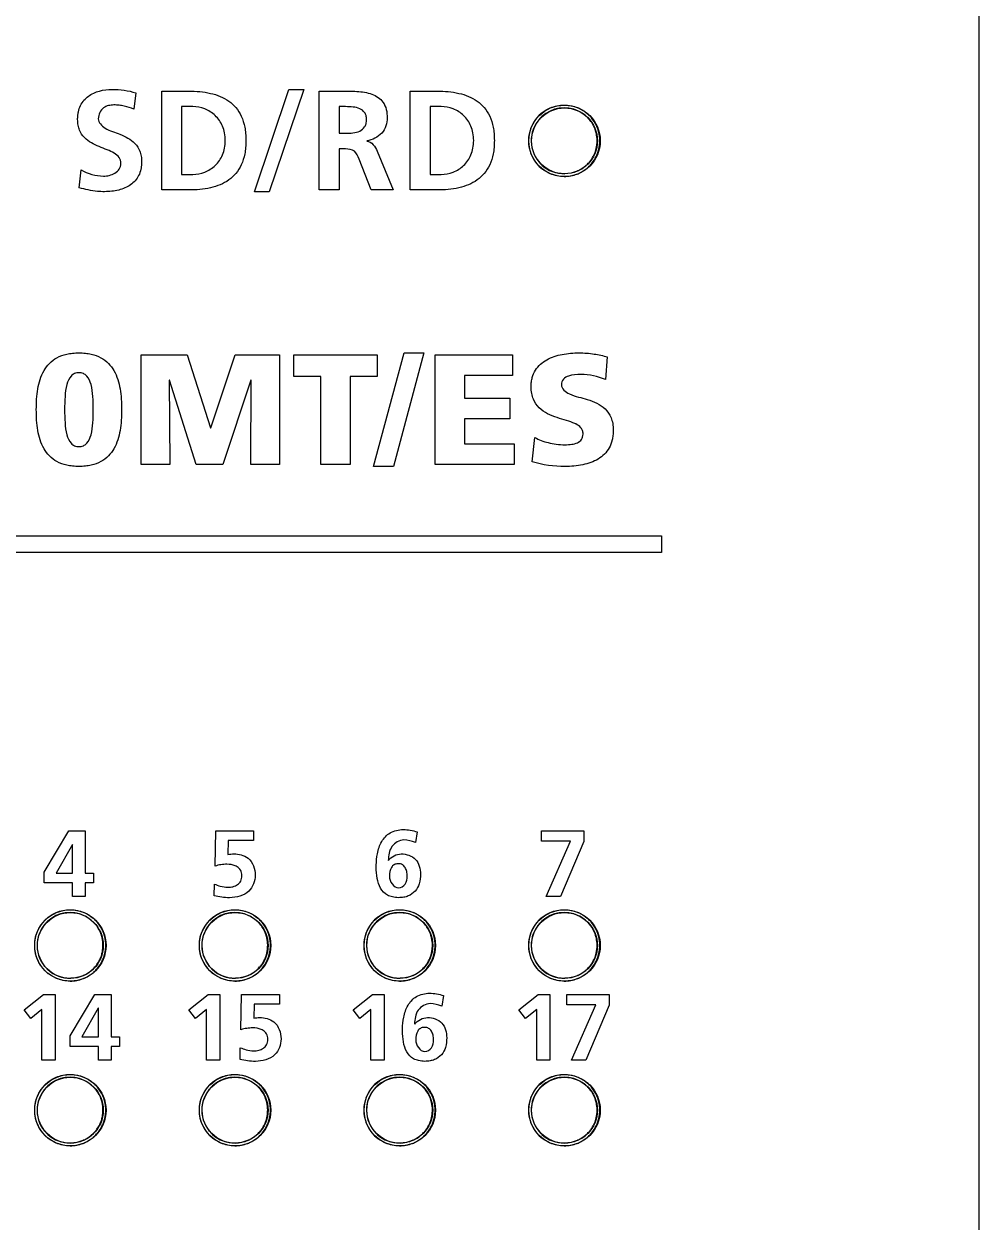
# Model space of a CAD drawing. Header units: millimetres. Extents: x 76 to 206, y 104 to 201.
# Drawn here: x 188.91 to 206.31, y 128.38 to 150.19 of the extents above; entities that cross this region are included whole.
import ezdxf

# ---------------------------------------------------------------- set-up
doc = ezdxf.new("R2010")
doc.units = ezdxf.units.MM
doc.header["$LTSCALE"] = 23.1
doc.layers.get('0').update_dxf_attribs({"linetype": 'CONTINUOUS'})

msp = doc.modelspace()

# ---------------------------------------------------------------- linework, layer by layer
at = {"color": 7, "linetype": 'Continuous'}
for p, q in [((206.309, 108.613), (206.309, 197.613)), ((193.111, 147.138), (193.74, 149)), ((194.009, 149), (193.379, 147.138)), ((193.74, 149), (194.009, 149)), ((190.951, 148.936), (190.918, 148.639)), ((191.425, 148.969), (191.917, 148.969)), ((191.425, 147.169), (191.425, 148.969)), ((194.292, 148.969), (194.682, 148.969)), ((194.292, 147.169), (194.292, 148.969)), ((195.95, 148.969), (196.442, 148.969)), ((195.95, 147.169), (195.95, 148.969)), ((191.987, 148.686), (191.786, 148.686)), ((191.786, 148.686), (191.786, 147.453)), ((194.772, 148.686), (194.653, 148.686)), ((194.653, 148.686), (194.653, 148.201)), ((196.512, 148.686), (196.311, 148.686)), ((196.311, 148.686), (196.311, 147.453)), ((194.653, 148.201), (194.772, 148.201)), ((194.769, 147.917), (194.653, 147.917)), ((194.653, 147.917), (194.653, 147.169)), ((195.236, 147.169), (195.019, 147.732)), ((195.349, 147.873), (195.638, 147.169)), ((189.92, 147.208), (189.953, 147.533)), ((191.786, 147.453), (191.987, 147.453)), ((196.311, 147.453), (196.512, 147.453)), ((191.917, 147.169), (191.425, 147.169)), ((193.379, 147.138), (193.111, 147.138)), ((194.653, 147.169), (194.292, 147.169)), ((195.638, 147.169), (195.236, 147.169)), ((196.442, 147.169), (195.95, 147.169)), ((195.283, 142.135), (195.839, 144.203)), ((196.199, 144.203), (195.644, 142.135)), ((195.839, 144.203), (196.199, 144.203)), ((191.046, 144.168), (191.885, 144.168)), ((191.046, 142.17), (191.046, 144.168)), ((191.885, 144.168), (192.309, 142.84)), ((192.315, 142.84), (192.759, 144.168)), ((192.759, 144.168), (193.566, 144.168)), ((193.566, 144.168), (193.566, 142.17)), ((193.83, 144.168), (195.348, 144.168)), ((193.83, 143.773), (193.83, 144.168)), ((195.348, 144.168), (195.348, 143.773)), ((196.403, 144.168), (197.812, 144.168)), ((196.403, 142.17), (196.403, 144.168)), ((197.812, 144.168), (197.812, 143.79)), ((199.538, 144.128), (199.504, 143.716)), ((194.323, 143.773), (193.83, 143.773)), ((194.323, 142.17), (194.323, 143.773)), ((195.348, 143.773), (194.855, 143.773)), ((194.855, 143.773), (194.855, 142.17)), ((197.812, 143.79), (196.936, 143.79)), ((196.936, 143.79), (196.936, 143.378)), ((191.562, 143.705), (191.556, 143.705)), ((191.556, 143.705), (191.568, 142.17)), ((192.049, 142.17), (191.562, 143.705)), ((193.048, 143.705), (192.538, 142.17)), ((193.045, 142.17), (193.054, 143.705)), ((193.054, 143.705), (193.048, 143.705)), ((196.936, 143.378), (197.763, 143.378)), ((197.763, 143.378), (197.763, 143)), ((197.763, 143), (196.936, 143)), ((196.936, 143), (196.936, 142.548)), ((192.309, 142.84), (192.315, 142.84)), ((196.936, 142.548), (197.843, 142.548)), ((197.843, 142.548), (197.843, 142.17)), ((198.172, 142.221), (198.218, 142.662)), ((191.568, 142.17), (191.046, 142.17)), ((192.538, 142.17), (192.049, 142.17)), ((193.566, 142.17), (193.045, 142.17)), ((194.855, 142.17), (194.323, 142.17)), ((195.644, 142.135), (195.283, 142.135)), ((197.843, 142.17), (196.403, 142.17)), ((145.709, 140.87), (200.526, 140.87)), ((200.526, 140.87), (200.526, 140.569)), ((200.526, 140.569), (145.709, 140.569)), ((189.282, 134.747), (189.73, 135.502)), ((189.73, 135.502), (190.028, 135.502)), ((190.028, 135.502), (190.028, 134.731)), ((192.395, 134.858), (192.407, 135.502)), ((192.407, 135.502), (193.095, 135.502)), ((193.095, 135.502), (193.095, 135.324)), ((196.075, 135.48), (196.044, 135.286)), ((198.34, 135.502), (199.113, 135.502)), ((198.34, 135.313), (198.34, 135.502)), ((199.113, 135.502), (199.113, 135.303)), ((192.633, 135.324), (192.628, 135.068)), ((193.095, 135.324), (192.633, 135.324)), ((198.87, 135.313), (198.34, 135.313)), ((198.426, 134.304), (198.87, 135.313)), ((199.113, 135.303), (198.687, 134.304)), ((189.795, 135.251), (189.498, 134.731)), ((189.798, 135.251), (189.795, 135.251)), ((189.798, 134.731), (189.798, 135.251)), ((189.282, 134.553), (189.282, 134.747)), ((189.498, 134.731), (189.798, 134.731)), ((190.028, 134.731), (190.181, 134.731)), ((190.181, 134.731), (190.181, 134.553)), ((189.798, 134.553), (189.282, 134.553)), ((189.798, 134.304), (189.798, 134.553)), ((190.181, 134.553), (190.028, 134.553)), ((190.028, 134.553), (190.028, 134.304)), ((192.378, 134.317), (192.383, 134.532)), ((190.028, 134.304), (189.798, 134.304)), ((198.687, 134.304), (198.426, 134.304)), ((188.917, 132.241), (189.268, 132.523)), ((189.268, 132.523), (189.481, 132.523)), ((189.481, 132.523), (189.481, 131.324)), ((189.754, 131.767), (190.202, 132.523)), ((190.202, 132.523), (190.501, 132.523)), ((190.501, 132.523), (190.501, 131.752)), ((191.919, 132.241), (192.269, 132.523)), ((192.269, 132.523), (192.482, 132.523)), ((192.482, 132.523), (192.482, 131.324)), ((192.866, 131.879), (192.878, 132.523)), ((192.878, 132.523), (193.567, 132.523)), ((193.567, 132.523), (193.567, 132.344)), ((194.911, 132.241), (195.261, 132.523)), ((195.261, 132.523), (195.474, 132.523)), ((195.474, 132.523), (195.474, 131.324)), ((196.554, 132.5), (196.523, 132.306)), ((197.93, 132.241), (198.281, 132.523)), ((198.281, 132.523), (198.494, 132.523)), ((198.494, 132.523), (198.494, 131.324)), ((198.799, 132.523), (199.572, 132.523)), ((198.799, 132.334), (198.799, 132.523)), ((199.572, 132.523), (199.572, 132.323)), ((189.038, 132.085), (188.917, 132.241)), ((189.24, 132.25), (189.038, 132.085)), ((189.24, 131.324), (189.24, 132.25)), ((190.267, 132.272), (189.97, 131.752)), ((190.271, 132.272), (190.267, 132.272)), ((190.271, 131.752), (190.271, 132.272)), ((192.039, 132.085), (191.919, 132.241)), ((192.241, 132.25), (192.039, 132.085)), ((192.241, 131.324), (192.241, 132.25)), ((193.105, 132.344), (193.1, 132.088)), ((193.567, 132.344), (193.105, 132.344)), ((195.031, 132.085), (194.911, 132.241)), ((195.234, 132.25), (195.031, 132.085)), ((195.234, 131.324), (195.234, 132.25)), ((198.051, 132.085), (197.93, 132.241)), ((198.253, 132.25), (198.051, 132.085)), ((198.253, 131.324), (198.253, 132.25)), ((199.33, 132.334), (198.799, 132.334)), ((198.885, 131.324), (199.33, 132.334)), ((199.572, 132.323), (199.146, 131.324)), ((189.754, 131.573), (189.754, 131.767)), ((190.271, 131.573), (189.754, 131.573)), ((189.97, 131.752), (190.271, 131.752)), ((190.271, 131.324), (190.271, 131.573)), ((190.501, 131.752), (190.654, 131.752)), ((190.654, 131.573), (190.501, 131.573)), ((190.501, 131.573), (190.501, 131.324)), ((190.654, 131.752), (190.654, 131.573)), ((192.849, 131.338), (192.854, 131.552)), ((189.481, 131.324), (189.24, 131.324)), ((190.501, 131.324), (190.271, 131.324)), ((192.482, 131.324), (192.241, 131.324)), ((195.474, 131.324), (195.234, 131.324)), ((198.494, 131.324), (198.253, 131.324)), ((199.146, 131.324), (198.885, 131.324))]:
    msp.add_line(p, q, dxfattribs=at)
for centre, radius in [((198.759, 148.063), 0.65), ((198.759, 148.063), 0.6), ((189.759, 133.413), 0.65), ((189.759, 133.413), 0.6), ((192.759, 133.413), 0.65), ((192.759, 133.413), 0.6), ((195.759, 133.413), 0.65), ((195.759, 133.413), 0.6), ((198.759, 133.413), 0.65), ((198.759, 133.413), 0.6), ((189.759, 130.413), 0.65), ((189.759, 130.413), 0.6), ((192.759, 130.413), 0.65), ((192.759, 130.413), 0.6), ((195.759, 130.413), 0.65), ((195.759, 130.413), 0.6), ((198.759, 130.413), 0.65), ((198.759, 130.413), 0.6)]:
    msp.add_circle(centre, radius, dxfattribs=at)
for centre, radius, start, end in [((198.753, 148.064), 0.65, 127.6366, 232.365), ((198.753, 148.064), 0.6, 64.3773, 132.5452), ((198.751, 148.062), 0.603, 45.0067, 64.2788), ((198.751, 148.063), 0.653, 46.2725, 49.9001), ((198.753, 148.065), 0.6, 137.4425, 225.006), ((198.751, 148.067), 0.597, 132.5605, 137.4931), ((198.753, 148.064), 0.6, 42.5445, 44.9989), ((198.751, 148.062), 0.603, 39.9501, 42.5447), ((198.753, 148.065), 0.65, 42.6995, 46.271), ((198.75, 148.061), 0.605, 36.1427, 39.9502), ((198.751, 148.062), 0.653, 40.1007, 42.7009), ((198.759, 148.067), 0.594, 15.1438, 36.2224), ((198.752, 148.063), 0.652, 24.8254, 40.1182), ((198.749, 148.064), 0.604, 9.7615, 15.1601), ((198.764, 148.069), 0.638, 19.357, 24.7864), ((198.752, 148.065), 0.601, 357.4529, 9.7895), ((198.749, 148.064), 0.654, 3.144, 19.3344), ((198.75, 148.065), 0.603, 344.2615, 350.2392), ((198.749, 148.065), 0.604, 350.2334, 357.4457), ((198.749, 148.065), 0.654, 340.9569, 357.4498), ((198.754, 148.064), 0.649, 357.4486, 3.1506), ((198.75, 148.067), 0.605, 319.1199, 324.3622), ((198.759, 148.062), 0.594, 324.2856, 344.2731), ((198.751, 148.066), 0.652, 319.8847, 334.476), ((198.764, 148.06), 0.638, 334.5073, 340.9373), ((198.752, 148.063), 0.598, 224.9739, 227.4383), ((198.752, 148.063), 0.598, 227.3832, 271.2656), ((198.758, 148.052), 0.637, 291.3603, 294.7168), ((198.755, 148.059), 0.594, 294.6429, 297.9744), ((198.752, 148.066), 0.652, 294.7551, 310.1186), ((198.751, 148.067), 0.604, 297.9925, 314.9882), ((198.751, 148.067), 0.653, 310.1007, 312.7675), ((198.752, 148.065), 0.601, 315.0029, 319.1209), ((198.753, 148.065), 0.651, 312.768, 319.9069), ((198.753, 148.068), 0.653, 270.0485, 291.3072), ((189.753, 133.414), 0.6, 64.3773, 132.5452), ((189.751, 133.412), 0.603, 45.0067, 64.2788), ((192.753, 133.414), 0.6, 64.3773, 132.5452), ((192.751, 133.412), 0.603, 45.0067, 64.2788), ((195.753, 133.414), 0.6, 64.3773, 132.5452), ((195.751, 133.412), 0.603, 45.0067, 64.2788), ((198.753, 133.414), 0.6, 64.3773, 132.5452), ((198.751, 133.412), 0.603, 45.0067, 64.2788), ((189.753, 133.414), 0.65, 127.6366, 232.365), ((189.753, 133.415), 0.6, 137.4425, 225.006), ((189.751, 133.417), 0.597, 132.5605, 137.4931), ((189.751, 133.413), 0.653, 46.2725, 49.9001), ((189.753, 133.414), 0.6, 42.5445, 44.9989), ((189.751, 133.412), 0.603, 39.9501, 42.5447), ((189.753, 133.415), 0.65, 42.6995, 46.271), ((189.75, 133.411), 0.605, 36.1427, 39.9502), ((189.751, 133.412), 0.653, 40.1007, 42.7009), ((189.759, 133.417), 0.594, 15.1438, 36.2224), ((189.752, 133.413), 0.652, 24.8254, 40.1182), ((192.753, 133.414), 0.65, 127.6366, 232.365), ((192.753, 133.415), 0.6, 137.4425, 225.006), ((192.751, 133.417), 0.597, 132.5605, 137.4931), ((192.751, 133.413), 0.653, 46.2725, 49.9001), ((192.753, 133.414), 0.6, 42.5445, 44.9989), ((192.751, 133.412), 0.603, 39.9501, 42.5447), ((192.753, 133.415), 0.65, 42.6995, 46.271), ((192.75, 133.411), 0.605, 36.1427, 39.9502), ((192.751, 133.412), 0.653, 40.1007, 42.7009), ((192.759, 133.417), 0.594, 15.1438, 36.2224), ((192.752, 133.413), 0.652, 24.8254, 40.1182), ((195.753, 133.414), 0.65, 127.6366, 232.365), ((195.753, 133.415), 0.6, 137.4425, 225.006), ((195.751, 133.417), 0.597, 132.5605, 137.4931), ((195.751, 133.413), 0.653, 46.2725, 49.9001), ((195.753, 133.414), 0.6, 42.5445, 44.9989), ((195.751, 133.412), 0.603, 39.9501, 42.5447), ((195.753, 133.415), 0.65, 42.6995, 46.271), ((195.75, 133.411), 0.605, 36.1427, 39.9502), ((195.751, 133.412), 0.653, 40.1007, 42.7009), ((195.759, 133.417), 0.594, 15.1438, 36.2224), ((195.752, 133.413), 0.652, 24.8254, 40.1182), ((198.753, 133.414), 0.65, 127.6366, 232.365), ((198.753, 133.415), 0.6, 137.4425, 225.006), ((198.751, 133.417), 0.597, 132.5605, 137.4931), ((198.751, 133.413), 0.653, 46.2725, 49.9001), ((198.753, 133.414), 0.6, 42.5445, 44.9989), ((198.751, 133.412), 0.603, 39.9501, 42.5447), ((198.753, 133.415), 0.65, 42.6995, 46.271), ((198.75, 133.411), 0.605, 36.1427, 39.9502), ((198.751, 133.412), 0.653, 40.1007, 42.7009), ((198.759, 133.417), 0.594, 15.1438, 36.2224), ((198.752, 133.413), 0.652, 24.8254, 40.1182), ((189.749, 133.414), 0.604, 9.7615, 15.1601), ((189.764, 133.419), 0.638, 19.357, 24.7864), ((189.752, 133.415), 0.601, 357.4529, 9.7895), ((189.749, 133.414), 0.654, 3.144, 19.3344), ((192.749, 133.414), 0.604, 9.7615, 15.1601), ((192.764, 133.419), 0.638, 19.357, 24.7864), ((192.752, 133.415), 0.601, 357.4529, 9.7895), ((192.749, 133.414), 0.654, 3.144, 19.3344), ((195.749, 133.414), 0.604, 9.7615, 15.1601), ((195.764, 133.419), 0.638, 19.357, 24.7864), ((195.752, 133.415), 0.601, 357.4529, 9.7895), ((195.749, 133.414), 0.654, 3.144, 19.3344), ((198.749, 133.414), 0.604, 9.7615, 15.1601), ((198.764, 133.419), 0.638, 19.357, 24.7864), ((198.752, 133.415), 0.601, 357.4529, 9.7895), ((198.749, 133.414), 0.654, 3.144, 19.3344), ((189.75, 133.415), 0.603, 344.2615, 350.2392), ((189.749, 133.415), 0.604, 350.2334, 357.4457), ((189.749, 133.415), 0.654, 340.9569, 357.4498), ((189.754, 133.414), 0.649, 357.4486, 3.1506), ((192.75, 133.415), 0.603, 344.2615, 350.2392), ((192.749, 133.415), 0.604, 350.2334, 357.4457), ((192.749, 133.415), 0.654, 340.9569, 357.4498), ((192.754, 133.414), 0.649, 357.4486, 3.1506), ((195.75, 133.415), 0.603, 344.2615, 350.2392), ((195.749, 133.415), 0.604, 350.2334, 357.4457), ((195.749, 133.415), 0.654, 340.9569, 357.4498), ((195.754, 133.414), 0.649, 357.4486, 3.1506), ((198.75, 133.415), 0.603, 344.2615, 350.2392), ((198.749, 133.415), 0.604, 350.2334, 357.4457), ((198.749, 133.415), 0.654, 340.9569, 357.4498), ((198.754, 133.414), 0.649, 357.4486, 3.1506), ((189.759, 133.412), 0.594, 324.2856, 344.2731), ((189.751, 133.416), 0.652, 319.8847, 334.476), ((189.764, 133.41), 0.638, 334.5073, 340.9373), ((192.759, 133.412), 0.594, 324.2856, 344.2731), ((192.751, 133.416), 0.652, 319.8847, 334.476), ((192.764, 133.41), 0.638, 334.5073, 340.9373), ((195.759, 133.412), 0.594, 324.2856, 344.2731), ((195.751, 133.416), 0.652, 319.8847, 334.476), ((195.764, 133.41), 0.638, 334.5073, 340.9373), ((198.759, 133.412), 0.594, 324.2856, 344.2731), ((198.751, 133.416), 0.652, 319.8847, 334.476), ((198.764, 133.41), 0.638, 334.5073, 340.9373), ((189.752, 133.413), 0.598, 224.9739, 227.4383), ((189.752, 133.413), 0.598, 227.3832, 271.2656), ((189.755, 133.409), 0.594, 294.6429, 297.9744), ((189.752, 133.416), 0.652, 294.7551, 310.1186), ((189.751, 133.417), 0.604, 297.9925, 314.9882), ((189.751, 133.417), 0.653, 310.1007, 312.7675), ((189.752, 133.415), 0.601, 315.0029, 319.1209), ((189.753, 133.415), 0.651, 312.768, 319.9069), ((189.75, 133.417), 0.605, 319.1199, 324.3622), ((192.752, 133.413), 0.598, 224.9739, 227.4383), ((192.752, 133.413), 0.598, 227.3832, 271.2656), ((192.755, 133.409), 0.594, 294.6429, 297.9744), ((192.752, 133.416), 0.652, 294.7551, 310.1186), ((192.751, 133.417), 0.604, 297.9925, 314.9882), ((192.751, 133.417), 0.653, 310.1007, 312.7675), ((192.752, 133.415), 0.601, 315.0029, 319.1209), ((192.753, 133.415), 0.651, 312.768, 319.9069), ((192.75, 133.417), 0.605, 319.1199, 324.3622), ((195.752, 133.413), 0.598, 224.9739, 227.4383), ((195.752, 133.413), 0.598, 227.3832, 271.2656), ((195.755, 133.409), 0.594, 294.6429, 297.9744), ((195.752, 133.416), 0.652, 294.7551, 310.1186), ((195.751, 133.417), 0.604, 297.9925, 314.9882), ((195.751, 133.417), 0.653, 310.1007, 312.7675), ((195.752, 133.415), 0.601, 315.0029, 319.1209), ((195.753, 133.415), 0.651, 312.768, 319.9069), ((195.75, 133.417), 0.605, 319.1199, 324.3622), ((198.752, 133.413), 0.598, 224.9739, 227.4383), ((198.752, 133.413), 0.598, 227.3832, 271.2656), ((198.755, 133.409), 0.594, 294.6429, 297.9744), ((198.752, 133.416), 0.652, 294.7551, 310.1186), ((198.751, 133.417), 0.604, 297.9925, 314.9882), ((198.751, 133.417), 0.653, 310.1007, 312.7675), ((198.752, 133.415), 0.601, 315.0029, 319.1209), ((198.753, 133.415), 0.651, 312.768, 319.9069), ((198.75, 133.417), 0.605, 319.1199, 324.3622), ((189.753, 133.418), 0.653, 270.0485, 291.3072), ((189.758, 133.402), 0.637, 291.3603, 294.7168), ((192.753, 133.418), 0.653, 270.0485, 291.3072), ((192.758, 133.402), 0.637, 291.3603, 294.7168), ((195.753, 133.418), 0.653, 270.0485, 291.3072), ((195.758, 133.402), 0.637, 291.3603, 294.7168), ((198.753, 133.418), 0.653, 270.0485, 291.3072), ((198.758, 133.402), 0.637, 291.3603, 294.7168), ((189.753, 130.414), 0.65, 127.6366, 232.365), ((189.753, 130.414), 0.6, 64.3773, 132.5452), ((189.751, 130.412), 0.603, 45.0067, 64.2788), ((189.751, 130.413), 0.653, 46.2725, 49.9001), ((192.753, 130.414), 0.65, 127.6366, 232.365), ((192.753, 130.414), 0.6, 64.3773, 132.5452), ((192.751, 130.412), 0.603, 45.0067, 64.2788), ((192.751, 130.413), 0.653, 46.2725, 49.9001), ((195.753, 130.414), 0.65, 127.6366, 232.365), ((195.753, 130.414), 0.6, 64.3773, 132.5452), ((195.751, 130.412), 0.603, 45.0067, 64.2788), ((195.751, 130.413), 0.653, 46.2725, 49.9001), ((198.753, 130.414), 0.65, 127.6366, 232.365), ((198.753, 130.414), 0.6, 64.3773, 132.5452), ((198.751, 130.412), 0.603, 45.0067, 64.2788), ((198.751, 130.413), 0.653, 46.2725, 49.9001), ((189.753, 130.415), 0.6, 137.4425, 225.006), ((189.751, 130.417), 0.597, 132.5605, 137.4931), ((189.753, 130.414), 0.6, 42.5445, 44.9989), ((189.751, 130.412), 0.603, 39.9501, 42.5447), ((189.753, 130.415), 0.65, 42.6995, 46.271), ((189.75, 130.411), 0.605, 36.1427, 39.9502), ((189.751, 130.412), 0.653, 40.1007, 42.7009), ((189.759, 130.417), 0.594, 15.1438, 36.2224), ((189.752, 130.413), 0.652, 24.8254, 40.1182), ((189.764, 130.419), 0.638, 19.357, 24.7864), ((192.753, 130.415), 0.6, 137.4425, 225.006), ((192.751, 130.417), 0.597, 132.5605, 137.4931), ((192.753, 130.414), 0.6, 42.5445, 44.9989), ((192.751, 130.412), 0.603, 39.9501, 42.5447), ((192.753, 130.415), 0.65, 42.6995, 46.271), ((192.75, 130.411), 0.605, 36.1427, 39.9502), ((192.751, 130.412), 0.653, 40.1007, 42.7009), ((192.759, 130.417), 0.594, 15.1438, 36.2224), ((192.752, 130.413), 0.652, 24.8254, 40.1182), ((192.764, 130.419), 0.638, 19.357, 24.7864), ((195.753, 130.415), 0.6, 137.4425, 225.006), ((195.751, 130.417), 0.597, 132.5605, 137.4931), ((195.753, 130.414), 0.6, 42.5445, 44.9989), ((195.751, 130.412), 0.603, 39.9501, 42.5447), ((195.753, 130.415), 0.65, 42.6995, 46.271), ((195.75, 130.411), 0.605, 36.1427, 39.9502), ((195.751, 130.412), 0.653, 40.1007, 42.7009), ((195.759, 130.417), 0.594, 15.1438, 36.2224), ((195.752, 130.413), 0.652, 24.8254, 40.1182), ((195.764, 130.419), 0.638, 19.357, 24.7864), ((198.753, 130.415), 0.6, 137.4425, 225.006), ((198.751, 130.417), 0.597, 132.5605, 137.4931), ((198.753, 130.414), 0.6, 42.5445, 44.9989), ((198.751, 130.412), 0.603, 39.9501, 42.5447), ((198.753, 130.415), 0.65, 42.6995, 46.271), ((198.75, 130.411), 0.605, 36.1427, 39.9502), ((198.751, 130.412), 0.653, 40.1007, 42.7009), ((198.759, 130.417), 0.594, 15.1438, 36.2224), ((198.752, 130.413), 0.652, 24.8254, 40.1182), ((198.764, 130.419), 0.638, 19.357, 24.7864), ((189.749, 130.414), 0.604, 9.7615, 15.1601), ((189.752, 130.415), 0.601, 357.4529, 9.7895), ((189.749, 130.414), 0.654, 3.144, 19.3344), ((192.749, 130.414), 0.604, 9.7615, 15.1601), ((192.752, 130.415), 0.601, 357.4529, 9.7895), ((192.749, 130.414), 0.654, 3.144, 19.3344), ((195.749, 130.414), 0.604, 9.7615, 15.1601), ((195.752, 130.415), 0.601, 357.4529, 9.7895), ((195.749, 130.414), 0.654, 3.144, 19.3344), ((198.749, 130.414), 0.604, 9.7615, 15.1601), ((198.752, 130.415), 0.601, 357.4529, 9.7895), ((198.749, 130.414), 0.654, 3.144, 19.3344), ((189.759, 130.412), 0.594, 324.2856, 344.2731), ((189.75, 130.415), 0.603, 344.2615, 350.2392), ((189.749, 130.415), 0.604, 350.2334, 357.4457), ((189.749, 130.415), 0.654, 340.9569, 357.4498), ((189.754, 130.414), 0.649, 357.4486, 3.1506), ((192.759, 130.412), 0.594, 324.2856, 344.2731), ((192.75, 130.415), 0.603, 344.2615, 350.2392), ((192.749, 130.415), 0.604, 350.2334, 357.4457), ((192.749, 130.415), 0.654, 340.9569, 357.4498), ((192.754, 130.414), 0.649, 357.4486, 3.1506), ((195.759, 130.412), 0.594, 324.2856, 344.2731), ((195.75, 130.415), 0.603, 344.2615, 350.2392), ((195.749, 130.415), 0.604, 350.2334, 357.4457), ((195.749, 130.415), 0.654, 340.9569, 357.4498), ((195.754, 130.414), 0.649, 357.4486, 3.1506), ((198.759, 130.412), 0.594, 324.2856, 344.2731), ((198.75, 130.415), 0.603, 344.2615, 350.2392), ((198.749, 130.415), 0.604, 350.2334, 357.4457), ((198.749, 130.415), 0.654, 340.9569, 357.4498), ((198.754, 130.414), 0.649, 357.4486, 3.1506), ((189.752, 130.415), 0.601, 315.0029, 319.1209), ((189.75, 130.417), 0.605, 319.1199, 324.3622), ((189.751, 130.416), 0.652, 319.8847, 334.476), ((189.764, 130.41), 0.638, 334.5073, 340.9373), ((192.752, 130.415), 0.601, 315.0029, 319.1209), ((192.75, 130.417), 0.605, 319.1199, 324.3622), ((192.751, 130.416), 0.652, 319.8847, 334.476), ((192.764, 130.41), 0.638, 334.5073, 340.9373), ((195.752, 130.415), 0.601, 315.0029, 319.1209), ((195.75, 130.417), 0.605, 319.1199, 324.3622), ((195.751, 130.416), 0.652, 319.8847, 334.476), ((195.764, 130.41), 0.638, 334.5073, 340.9373), ((198.752, 130.415), 0.601, 315.0029, 319.1209), ((198.75, 130.417), 0.605, 319.1199, 324.3622), ((198.751, 130.416), 0.652, 319.8847, 334.476), ((198.764, 130.41), 0.638, 334.5073, 340.9373), ((189.752, 130.413), 0.598, 224.9739, 227.4383), ((189.752, 130.413), 0.598, 227.3832, 271.2656), ((189.753, 130.418), 0.653, 270.0485, 291.3072), ((189.758, 130.402), 0.637, 291.3603, 294.7168), ((189.755, 130.409), 0.594, 294.6429, 297.9744), ((189.752, 130.416), 0.652, 294.7551, 310.1186), ((189.751, 130.417), 0.604, 297.9925, 314.9882), ((189.751, 130.417), 0.653, 310.1007, 312.7675), ((189.753, 130.415), 0.651, 312.768, 319.9069), ((192.752, 130.413), 0.598, 224.9739, 227.4383), ((192.752, 130.413), 0.598, 227.3832, 271.2656), ((192.753, 130.418), 0.653, 270.0485, 291.3072), ((192.758, 130.402), 0.637, 291.3603, 294.7168), ((192.755, 130.409), 0.594, 294.6429, 297.9744), ((192.752, 130.416), 0.652, 294.7551, 310.1186), ((192.751, 130.417), 0.604, 297.9925, 314.9882), ((192.751, 130.417), 0.653, 310.1007, 312.7675), ((192.753, 130.415), 0.651, 312.768, 319.9069), ((195.752, 130.413), 0.598, 224.9739, 227.4383), ((195.752, 130.413), 0.598, 227.3832, 271.2656), ((195.753, 130.418), 0.653, 270.0485, 291.3072), ((195.758, 130.402), 0.637, 291.3603, 294.7168), ((195.755, 130.409), 0.594, 294.6429, 297.9744), ((195.752, 130.416), 0.652, 294.7551, 310.1186), ((195.751, 130.417), 0.604, 297.9925, 314.9882), ((195.751, 130.417), 0.653, 310.1007, 312.7675), ((195.753, 130.415), 0.651, 312.768, 319.9069), ((198.752, 130.413), 0.598, 224.9739, 227.4383), ((198.752, 130.413), 0.598, 227.3832, 271.2656), ((198.753, 130.418), 0.653, 270.0485, 291.3072), ((198.758, 130.402), 0.637, 291.3603, 294.7168), ((198.755, 130.409), 0.594, 294.6429, 297.9744), ((198.752, 130.416), 0.652, 294.7551, 310.1186), ((198.751, 130.417), 0.604, 297.9925, 314.9882), ((198.751, 130.417), 0.653, 310.1007, 312.7675), ((198.753, 130.415), 0.651, 312.768, 319.9069)]:
    msp.add_arc(centre, radius, start, end, dxfattribs=at)
for points, knots in [([(190.361, 147.422), (190.397, 147.422), (190.471, 147.431), (190.573, 147.47), (190.644, 147.532), (190.675, 147.598), (190.686, 147.673), (190.656, 147.772), (190.553, 147.848), (190.427, 147.903), (190.284, 147.957), (190.14, 148.022), (190.007, 148.117), (189.929, 148.235), (189.897, 148.351), (189.89, 148.441), (189.894, 148.522), (189.907, 148.609), (189.939, 148.706), (190.003, 148.804), (190.113, 148.905), (190.29, 148.983), (190.443, 149), (190.521, 149)], [0, 0, 0, 0, 0.041959, 0.085155, 0.126259, 0.146853, 0.168969, 0.21286, 0.258547, 0.312738, 0.373104, 0.435319, 0.49671, 0.559819, 0.595173, 0.635315, 0.663377, 0.689469, 0.737057, 0.780908, 0.823376, 0.909473, 1, 1, 1, 1]), ([(191.917, 148.969), (192.05, 148.969), (192.303, 148.95), (192.602, 148.835), (192.782, 148.671), (192.883, 148.508), (192.933, 148.343), (192.953, 148.194), (192.958, 148.069), (192.953, 147.945), (192.933, 147.795), (192.883, 147.631), (192.782, 147.468), (192.602, 147.303), (192.303, 147.188), (192.05, 147.169), (191.917, 147.169)], [0, 0, 0, 0, 0.126387, 0.241076, 0.297034, 0.355917, 0.422055, 0.459301, 0.5, 0.540699, 0.577945, 0.644083, 0.702966, 0.758924, 0.873613, 1, 1, 1, 1]), ([(194.682, 148.969), (194.78, 148.969), (194.971, 148.97), (195.245, 148.937), (195.493, 148.778), (195.53, 148.581), (195.53, 148.482)], [0, 0, 0, 0, 0.26444, 0.512995, 0.733982, 1, 1, 1, 1]), ([(196.442, 148.969), (196.575, 148.969), (196.828, 148.95), (197.127, 148.835), (197.306, 148.671), (197.407, 148.508), (197.457, 148.343), (197.478, 148.194), (197.483, 148.069), (197.478, 147.945), (197.457, 147.795), (197.407, 147.631), (197.306, 147.468), (197.127, 147.303), (196.828, 147.188), (196.575, 147.169), (196.442, 147.169)], [0, 0, 0, 0, 0.126368, 0.241054, 0.297015, 0.355903, 0.422047, 0.459297, 0.5, 0.540703, 0.577953, 0.644097, 0.702985, 0.758946, 0.873632, 1, 1, 1, 1]), ([(190.918, 148.639), (190.861, 148.664), (190.77, 148.693), (190.646, 148.713), (190.551, 148.719), (190.454, 148.709), (190.32, 148.658), (190.268, 148.54), (190.268, 148.466)], [0, 0, 0, 0, 0.235677, 0.354798, 0.474041, 0.596561, 0.722656, 1, 1, 1, 1]), ([(191.987, 147.453), (192.062, 147.453), (192.213, 147.481), (192.41, 147.605), (192.524, 147.772), (192.572, 147.933), (192.584, 148.069), (192.572, 148.205), (192.524, 148.367), (192.41, 148.534), (192.213, 148.658), (192.062, 148.686), (191.987, 148.686)], [0, 0, 0, 0, 0.117641, 0.235663, 0.359167, 0.426556, 0.5, 0.573444, 0.640833, 0.764337, 0.882359, 1, 1, 1, 1]), ([(194.772, 148.201), (194.817, 148.201), (194.904, 148.204), (195.029, 148.231), (195.115, 148.298), (195.149, 148.379), (195.156, 148.45), (195.149, 148.52), (195.115, 148.597), (195.029, 148.66), (194.905, 148.683), (194.817, 148.686), (194.772, 148.686)], [0, 0, 0, 0, 0.131169, 0.254963, 0.368784, 0.430883, 0.504466, 0.575198, 0.634687, 0.745, 0.867837, 1, 1, 1, 1]), ([(196.512, 147.453), (196.586, 147.453), (196.737, 147.481), (196.935, 147.605), (197.049, 147.772), (197.097, 147.933), (197.109, 148.069), (197.097, 148.205), (197.049, 148.367), (196.935, 148.534), (196.737, 148.658), (196.586, 148.686), (196.512, 148.686)], [0, 0, 0, 0, 0.117641, 0.235675, 0.359181, 0.426565, 0.5, 0.573435, 0.640819, 0.764325, 0.882359, 1, 1, 1, 1]), ([(198.356, 148.579), (198.4, 148.613), (198.524, 148.686), (198.751, 148.732), (198.923, 148.698), (199.002, 148.665)], [0, 0, 0, 0, 0.24511, 0.625951, 1, 1, 1, 1]), ([(199.002, 148.665), (199.003, 148.665), (199.065, 148.639), (199.122, 148.604), (199.172, 148.562)], [0, 0, 0, 0, 0.023204, 1, 1, 1, 1]), ([(190.268, 148.466), (190.268, 148.397), (190.413, 148.255), (190.623, 148.207), (190.81, 148.118), (190.942, 148.022), (191.02, 147.901), (191.052, 147.784), (191.059, 147.694), (191.055, 147.613), (191.041, 147.527), (191.009, 147.431), (190.943, 147.334), (190.827, 147.232), (190.634, 147.154), (190.468, 147.138), (190.382, 147.138)], [0, 0, 0, 0, 0.096617, 0.232244, 0.306526, 0.380235, 0.456498, 0.499297, 0.547833, 0.580679, 0.611287, 0.667408, 0.719751, 0.771378, 0.879802, 1, 1, 1, 1]), ([(195.53, 148.482), (195.53, 148.384), (195.46, 148.174), (195.26, 148.078), (195.159, 148.064)], [0, 0, 0, 0, 0.489868, 1, 1, 1, 1]), ([(195.019, 147.732), (194.999, 147.784), (194.951, 147.899), (194.825, 147.917), (194.769, 147.917)], [0, 0, 0, 0, 0.498787, 1, 1, 1, 1]), ([(198.753, 147.414), (198.667, 147.414), (198.524, 147.443), (198.4, 147.516), (198.356, 147.55)], [0, 0, 0, 0, 0.608814, 1, 1, 1, 1]), ([(199.003, 147.519), (198.998, 147.516), (198.923, 147.483), (198.841, 147.466), (198.765, 147.465)], [0, 0, 0, 0, 0.07295, 1, 1, 1, 1]), ([(190.382, 147.138), (190.338, 147.138), (190.182, 147.142), (190.029, 147.181), (189.92, 147.208)], [0, 0, 0, 0, 0.277544, 1, 1, 1, 1]), ([(189.139, 143.169), (189.139, 143.296), (189.151, 143.54), (189.237, 143.833), (189.374, 144.019), (189.516, 144.125), (189.665, 144.178), (189.801, 144.199), (189.915, 144.205), (190.03, 144.199), (190.166, 144.178), (190.314, 144.125), (190.457, 144.019), (190.594, 143.833), (190.68, 143.54), (190.692, 143.296), (190.692, 143.169)], [0, 0, 0, 0, 0.128846, 0.246916, 0.302862, 0.360235, 0.424018, 0.46015, 0.499976, 0.539813, 0.575954, 0.63975, 0.697131, 0.753082, 0.871154, 1, 1, 1, 1]), ([(198.964, 142.908), (198.959, 142.91), (198.905, 142.937), (198.792, 142.974), (198.622, 143.023), (198.449, 143.088), (198.289, 143.193), (198.195, 143.331), (198.158, 143.469), (198.149, 143.577), (198.155, 143.674), (198.175, 143.777), (198.224, 143.891), (198.318, 144), (198.478, 144.111), (198.719, 144.187), (199.014, 144.21), (199.29, 144.19), (199.461, 144.154), (199.538, 144.128)], [0, 0, 0, 0, 0.005697, 0.061735, 0.124872, 0.189956, 0.254071, 0.320652, 0.358676, 0.402436, 0.432451, 0.460204, 0.511137, 0.559651, 0.608696, 0.711935, 0.818427, 0.91574, 1, 1, 1, 1]), ([(190.176, 143.169), (190.176, 143.249), (190.174, 143.402), (190.148, 143.611), (190.088, 143.764), (189.996, 143.833), (189.915, 143.847), (189.834, 143.833), (189.743, 143.764), (189.683, 143.611), (189.657, 143.402), (189.655, 143.249), (189.655, 143.169)], [0, 0, 0, 0, 0.151168, 0.289454, 0.400154, 0.448344, 0.500018, 0.551661, 0.59984, 0.710542, 0.848831, 1, 1, 1, 1]), ([(199.06, 143.808), (198.983, 143.808), (198.868, 143.805), (198.728, 143.735), (198.702, 143.658), (198.702, 143.622)], [0, 0, 0, 0, 0.516552, 0.755999, 1, 1, 1, 1]), ([(198.702, 143.622), (198.702, 143.548), (198.892, 143.41), (199.126, 143.382), (199.35, 143.293), (199.509, 143.19), (199.603, 143.051), (199.641, 142.914), (199.649, 142.804), (199.644, 142.703), (199.625, 142.594), (199.58, 142.472), (199.49, 142.353), (199.334, 142.233), (199.085, 142.151), (198.876, 142.135), (198.768, 142.135)], [0, 0, 0, 0, 0.08492, 0.215542, 0.287342, 0.358209, 0.431784, 0.473673, 0.521744, 0.55744, 0.590295, 0.649712, 0.704783, 0.759376, 0.87475, 1, 1, 1, 1]), ([(190.692, 143.169), (190.692, 143.042), (190.68, 142.798), (190.594, 142.505), (190.457, 142.319), (190.314, 142.213), (190.166, 142.161), (190.03, 142.139), (189.915, 142.134), (189.801, 142.139), (189.665, 142.161), (189.516, 142.213), (189.374, 142.319), (189.237, 142.505), (189.151, 142.798), (189.139, 143.042), (189.139, 143.169)], [0, 0, 0, 0, 0.128808, 0.246872, 0.302828, 0.36022, 0.424029, 0.460178, 0.500024, 0.539859, 0.575999, 0.639795, 0.697178, 0.75313, 0.871193, 1, 1, 1, 1]), ([(189.655, 143.169), (189.655, 143.089), (189.657, 142.936), (189.683, 142.727), (189.743, 142.574), (189.834, 142.505), (189.915, 142.491), (189.996, 142.505), (190.088, 142.574), (190.148, 142.727), (190.174, 142.936), (190.176, 143.089), (190.176, 143.169)], [0, 0, 0, 0, 0.151107, 0.289391, 0.400119, 0.448317, 0.499982, 0.551678, 0.599887, 0.710613, 0.848893, 1, 1, 1, 1]), ([(198.218, 142.662), (198.294, 142.621), (198.424, 142.572), (198.611, 142.537), (198.755, 142.528), (198.886, 142.534), (198.993, 142.559), (199.065, 142.611), (199.093, 142.672), (199.1, 142.728), (199.091, 142.788), (199.049, 142.858), (198.999, 142.89), (198.964, 142.908)], [0, 0, 0, 0, 0.210925, 0.331313, 0.460464, 0.5598, 0.648063, 0.724444, 0.763408, 0.807773, 0.859443, 0.907337, 1, 1, 1, 1]), ([(195.33, 134.876), (195.332, 134.946), (195.346, 135.093), (195.413, 135.307), (195.577, 135.489), (195.74, 135.523), (195.822, 135.523)], [0, 0, 0, 0, 0.230382, 0.486297, 0.727014, 1, 1, 1, 1]), ([(195.834, 135.334), (195.752, 135.334), (195.576, 135.232), (195.553, 135.05), (195.549, 134.963)], [0, 0, 0, 0, 0.487052, 1, 1, 1, 1]), ([(192.628, 135.068), (192.665, 135.075), (192.746, 135.085), (192.873, 135.069), (193.065, 134.984), (193.125, 134.802), (193.125, 134.69)], [0, 0, 0, 0, 0.15362, 0.337574, 0.53077, 1, 1, 1, 1]), ([(195.785, 135.08), (195.878, 135.08), (196.084, 135.015), (196.135, 134.808), (196.135, 134.714)], [0, 0, 0, 0, 0.498008, 1, 1, 1, 1]), ([(192.383, 134.532), (192.417, 134.518), (192.496, 134.486), (192.612, 134.467), (192.721, 134.479), (192.806, 134.514), (192.859, 134.572), (192.881, 134.632), (192.886, 134.683), (192.881, 134.735), (192.858, 134.795), (192.813, 134.839), (192.775, 134.859), (192.762, 134.864)], [0, 0, 0, 0, 0.131022, 0.296316, 0.405297, 0.510134, 0.612579, 0.667974, 0.730122, 0.792581, 0.848104, 0.952311, 1, 1, 1, 1]), ([(192.762, 134.864), (192.715, 134.884), (192.623, 134.895), (192.501, 134.886), (192.429, 134.869), (192.395, 134.858)], [0, 0, 0, 0, 0.413367, 0.706885, 1, 1, 1, 1]), ([(196.135, 134.714), (196.135, 134.655), (196.123, 134.543), (196.048, 134.394), (195.936, 134.316), (195.829, 134.288), (195.73, 134.28), (195.628, 134.29), (195.505, 134.335), (195.393, 134.454), (195.338, 134.64), (195.329, 134.784), (195.33, 134.864), (195.33, 134.876)], [0, 0, 0, 0, 0.120148, 0.224281, 0.326639, 0.38383, 0.448082, 0.524792, 0.590552, 0.709785, 0.837202, 0.976462, 1, 1, 1, 1]), ([(195.724, 134.901), (195.701, 134.9), (195.653, 134.889), (195.581, 134.812), (195.57, 134.729), (195.57, 134.675)], [0, 0, 0, 0, 0.2303, 0.4631, 1, 1, 1, 1]), ([(195.737, 134.462), (195.783, 134.462), (195.881, 134.523), (195.899, 134.655), (195.889, 134.759), (195.862, 134.833), (195.808, 134.89), (195.755, 134.902), (195.727, 134.901), (195.724, 134.901)], [0, 0, 0, 0, 0.227878, 0.47796, 0.617842, 0.74553, 0.862738, 0.988508, 1, 1, 1, 1]), ([(193.125, 134.69), (193.125, 134.587), (193.032, 134.342), (192.682, 134.262), (192.469, 134.296), (192.378, 134.317)], [0, 0, 0, 0, 0.322207, 0.706901, 1, 1, 1, 1]), ([(189.356, 133.929), (189.4, 133.963), (189.524, 134.036), (189.751, 134.082), (189.923, 134.048), (190.002, 134.015)], [0, 0, 0, 0, 0.24511, 0.625951, 1, 1, 1, 1]), ([(190.002, 134.015), (190.003, 134.015), (190.065, 133.989), (190.122, 133.954), (190.172, 133.912)], [0, 0, 0, 0, 0.023204, 1, 1, 1, 1]), ([(192.356, 133.929), (192.4, 133.963), (192.524, 134.036), (192.751, 134.082), (192.923, 134.048), (193.002, 134.015)], [0, 0, 0, 0, 0.24511, 0.625951, 1, 1, 1, 1]), ([(193.002, 134.015), (193.003, 134.015), (193.065, 133.989), (193.122, 133.954), (193.172, 133.912)], [0, 0, 0, 0, 0.023204, 1, 1, 1, 1]), ([(195.356, 133.929), (195.4, 133.963), (195.524, 134.036), (195.751, 134.082), (195.923, 134.048), (196.002, 134.015)], [0, 0, 0, 0, 0.24511, 0.625951, 1, 1, 1, 1]), ([(196.002, 134.015), (196.003, 134.015), (196.065, 133.989), (196.122, 133.954), (196.172, 133.912)], [0, 0, 0, 0, 0.023204, 1, 1, 1, 1]), ([(198.356, 133.929), (198.4, 133.963), (198.524, 134.036), (198.751, 134.082), (198.923, 134.048), (199.002, 134.015)], [0, 0, 0, 0, 0.24511, 0.625951, 1, 1, 1, 1]), ([(199.002, 134.015), (199.003, 134.015), (199.065, 133.989), (199.122, 133.954), (199.172, 133.912)], [0, 0, 0, 0, 0.023204, 1, 1, 1, 1]), ([(189.753, 132.764), (189.667, 132.764), (189.524, 132.793), (189.4, 132.866), (189.356, 132.9)], [0, 0, 0, 0, 0.608814, 1, 1, 1, 1]), ([(190.003, 132.869), (189.998, 132.866), (189.923, 132.833), (189.841, 132.816), (189.765, 132.815)], [0, 0, 0, 0, 0.07295, 1, 1, 1, 1]), ([(192.753, 132.764), (192.667, 132.764), (192.524, 132.793), (192.4, 132.866), (192.356, 132.9)], [0, 0, 0, 0, 0.608814, 1, 1, 1, 1]), ([(193.003, 132.869), (192.998, 132.866), (192.923, 132.833), (192.841, 132.816), (192.765, 132.815)], [0, 0, 0, 0, 0.07295, 1, 1, 1, 1]), ([(195.753, 132.764), (195.667, 132.764), (195.524, 132.793), (195.4, 132.866), (195.356, 132.9)], [0, 0, 0, 0, 0.608814, 1, 1, 1, 1]), ([(196.003, 132.869), (195.998, 132.866), (195.923, 132.833), (195.841, 132.816), (195.765, 132.815)], [0, 0, 0, 0, 0.07295, 1, 1, 1, 1]), ([(198.753, 132.764), (198.667, 132.764), (198.524, 132.793), (198.4, 132.866), (198.356, 132.9)], [0, 0, 0, 0, 0.608814, 1, 1, 1, 1]), ([(199.003, 132.869), (198.998, 132.866), (198.923, 132.833), (198.841, 132.816), (198.765, 132.815)], [0, 0, 0, 0, 0.07295, 1, 1, 1, 1]), ([(195.809, 131.896), (195.811, 131.966), (195.825, 132.114), (195.892, 132.327), (196.056, 132.509), (196.218, 132.543), (196.301, 132.543)], [0, 0, 0, 0, 0.230382, 0.486297, 0.727014, 1, 1, 1, 1]), ([(196.313, 132.354), (196.231, 132.354), (196.055, 132.252), (196.032, 132.07), (196.028, 131.983)], [0, 0, 0, 0, 0.487052, 1, 1, 1, 1]), ([(193.1, 132.088), (193.136, 132.095), (193.217, 132.106), (193.344, 132.089), (193.536, 132.004), (193.596, 131.823), (193.596, 131.71)], [0, 0, 0, 0, 0.153587, 0.337639, 0.530858, 1, 1, 1, 1]), ([(196.264, 132.1), (196.356, 132.1), (196.563, 132.036), (196.614, 131.828), (196.614, 131.734)], [0, 0, 0, 0, 0.498008, 1, 1, 1, 1]), ([(192.854, 131.552), (192.889, 131.538), (192.967, 131.506), (193.083, 131.487), (193.192, 131.499), (193.277, 131.535), (193.33, 131.592), (193.352, 131.652), (193.357, 131.704), (193.352, 131.755), (193.329, 131.816), (193.284, 131.859), (193.246, 131.879), (193.233, 131.885)], [0, 0, 0, 0, 0.131091, 0.29631, 0.405374, 0.510203, 0.612615, 0.668002, 0.730149, 0.792607, 0.848122, 0.952296, 1, 1, 1, 1]), ([(193.233, 131.885), (193.186, 131.905), (193.094, 131.916), (192.972, 131.906), (192.901, 131.89), (192.866, 131.879)], [0, 0, 0, 0, 0.413447, 0.706754, 1, 1, 1, 1]), ([(196.614, 131.734), (196.614, 131.675), (196.602, 131.563), (196.527, 131.414), (196.415, 131.337), (196.307, 131.308), (196.209, 131.3), (196.107, 131.31), (195.984, 131.355), (195.872, 131.474), (195.817, 131.661), (195.808, 131.804), (195.809, 131.885), (195.809, 131.896)], [0, 0, 0, 0, 0.120148, 0.224281, 0.326639, 0.38383, 0.448082, 0.524792, 0.590552, 0.709785, 0.837202, 0.976462, 1, 1, 1, 1]), ([(196.203, 131.922), (196.179, 131.921), (196.132, 131.909), (196.06, 131.832), (196.049, 131.749), (196.049, 131.695)], [0, 0, 0, 0, 0.2303, 0.4631, 1, 1, 1, 1]), ([(196.215, 131.482), (196.262, 131.482), (196.36, 131.543), (196.378, 131.675), (196.368, 131.779), (196.341, 131.854), (196.286, 131.91), (196.234, 131.922), (196.206, 131.922), (196.203, 131.922)], [0, 0, 0, 0, 0.227878, 0.47796, 0.617842, 0.74553, 0.862738, 0.988508, 1, 1, 1, 1]), ([(193.596, 131.71), (193.596, 131.607), (193.503, 131.362), (193.153, 131.282), (192.94, 131.316), (192.849, 131.338)], [0, 0, 0, 0, 0.322171, 0.706949, 1, 1, 1, 1]), ([(189.356, 130.929), (189.4, 130.963), (189.524, 131.036), (189.751, 131.082), (189.923, 131.048), (190.002, 131.015)], [0, 0, 0, 0, 0.24511, 0.625951, 1, 1, 1, 1]), ([(190.002, 131.015), (190.003, 131.015), (190.065, 130.989), (190.122, 130.954), (190.172, 130.912)], [0, 0, 0, 0, 0.023204, 1, 1, 1, 1]), ([(192.356, 130.929), (192.4, 130.963), (192.524, 131.036), (192.751, 131.082), (192.923, 131.048), (193.002, 131.015)], [0, 0, 0, 0, 0.24511, 0.625951, 1, 1, 1, 1]), ([(193.002, 131.015), (193.003, 131.015), (193.065, 130.989), (193.122, 130.954), (193.172, 130.912)], [0, 0, 0, 0, 0.023204, 1, 1, 1, 1]), ([(195.356, 130.929), (195.4, 130.963), (195.524, 131.036), (195.751, 131.082), (195.923, 131.048), (196.002, 131.015)], [0, 0, 0, 0, 0.24511, 0.625951, 1, 1, 1, 1]), ([(196.002, 131.015), (196.003, 131.015), (196.065, 130.989), (196.122, 130.954), (196.172, 130.912)], [0, 0, 0, 0, 0.023204, 1, 1, 1, 1]), ([(198.356, 130.929), (198.4, 130.963), (198.524, 131.036), (198.751, 131.082), (198.923, 131.048), (199.002, 131.015)], [0, 0, 0, 0, 0.24511, 0.625951, 1, 1, 1, 1]), ([(199.002, 131.015), (199.003, 131.015), (199.065, 130.989), (199.122, 130.954), (199.172, 130.912)], [0, 0, 0, 0, 0.023204, 1, 1, 1, 1]), ([(189.753, 129.764), (189.667, 129.764), (189.524, 129.793), (189.4, 129.866), (189.356, 129.9)], [0, 0, 0, 0, 0.608814, 1, 1, 1, 1]), ([(190.003, 129.869), (189.998, 129.866), (189.923, 129.833), (189.841, 129.816), (189.765, 129.815)], [0, 0, 0, 0, 0.07295, 1, 1, 1, 1]), ([(192.753, 129.764), (192.667, 129.764), (192.524, 129.793), (192.4, 129.866), (192.356, 129.9)], [0, 0, 0, 0, 0.608814, 1, 1, 1, 1]), ([(193.003, 129.869), (192.998, 129.866), (192.923, 129.833), (192.841, 129.816), (192.765, 129.815)], [0, 0, 0, 0, 0.07295, 1, 1, 1, 1]), ([(195.753, 129.764), (195.667, 129.764), (195.524, 129.793), (195.4, 129.866), (195.356, 129.9)], [0, 0, 0, 0, 0.608814, 1, 1, 1, 1]), ([(196.003, 129.869), (195.998, 129.866), (195.923, 129.833), (195.841, 129.816), (195.765, 129.815)], [0, 0, 0, 0, 0.07295, 1, 1, 1, 1]), ([(198.753, 129.764), (198.667, 129.764), (198.524, 129.793), (198.4, 129.866), (198.356, 129.9)], [0, 0, 0, 0, 0.608814, 1, 1, 1, 1]), ([(199.003, 129.869), (198.998, 129.866), (198.923, 129.833), (198.841, 129.816), (198.765, 129.815)], [0, 0, 0, 0, 0.07295, 1, 1, 1, 1])]:
    msp.add_open_spline(points, degree=3, knots=knots, dxfattribs=at)
for points in [[(190.521, 149), (190.666, 149), (190.814, 148.982), (190.951, 148.936)], [(195.159, 148.059), (195.247, 148.052), (195.313, 147.954), (195.349, 147.873)], [(189.953, 147.533), (190.077, 147.466), (190.22, 147.422), (190.361, 147.422)], [(199.504, 143.716), (199.366, 143.779), (199.211, 143.808), (199.06, 143.808)], [(198.768, 142.135), (198.567, 142.135), (198.363, 142.16), (198.172, 142.221)], [(195.822, 135.523), (195.908, 135.523), (195.994, 135.508), (196.075, 135.48)], [(196.044, 135.286), (195.978, 135.314), (195.906, 135.334), (195.834, 135.334)], [(195.553, 134.96), (195.602, 135.031), (195.698, 135.08), (195.785, 135.08)], [(195.57, 134.675), (195.57, 134.585), (195.646, 134.462), (195.737, 134.462)], [(196.301, 132.543), (196.387, 132.543), (196.473, 132.529), (196.554, 132.5)], [(196.523, 132.306), (196.457, 132.335), (196.385, 132.354), (196.313, 132.354)], [(196.032, 131.98), (196.081, 132.052), (196.176, 132.1), (196.264, 132.1)], [(196.049, 131.695), (196.049, 131.605), (196.125, 131.482), (196.215, 131.482)]]:
    msp.add_open_spline(points, degree=3, dxfattribs=at)

doc.saveas('drawing.dxf')
